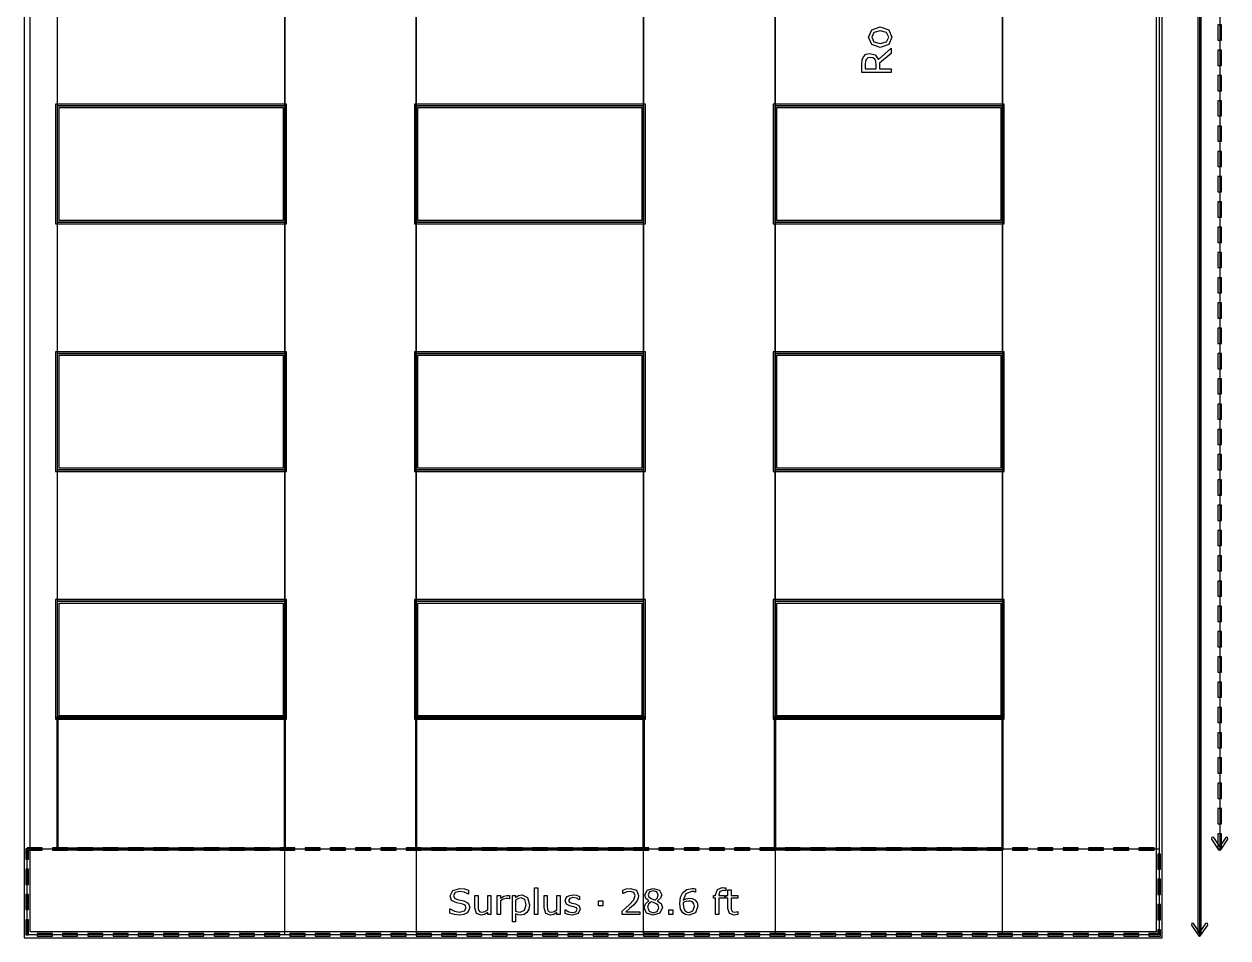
# Model space of a CAD drawing. Extents: x -1 to 182, y 89 to 480.
# Drawn here: x 94.6 to 157.6, y 190.1 to 237.9 of the extents above; entities that cross this region are included whole.
import ezdxf

# ---------------------------------------------------------------- set-up
doc = ezdxf.new("R2010")
doc.units = 0

msp = doc.modelspace()

# ---------------------------------------------------------------- linework, layer by layer
at = {"layer": 'Layer 1', "color": 7}
for points in [[(94.562067, 309.721697), (94.562067, 190.077473), (154.145953, 190.077473), (154.145953, 309.721697), (94.562067, 309.721697)], [(156.011469, 309.56305), (156.011469, 190.236117), (156.196471, 190.236117), (156.196471, 309.56305), (156.011469, 309.56305)], [(94.879361, 309.404403), (153.828659, 309.404403), (153.828659, 190.394761), (94.879361, 190.394761), (94.879361, 309.404403)], [(94.720714, 194.734028), (153.987306, 194.734028), (153.987306, 190.236117), (94.720714, 190.236117), (94.720714, 194.734028)], [(153.92116, 190.5007), (153.92116, 190.302263), (153.45814, 190.302263), (153.45814, 190.169971), (154.053452, 190.169971), (154.053452, 190.5007), (153.92116, 190.5007)]]:
    msp.add_lwpolyline(points, close=True, dxfattribs=at)
for points in [[(108.214447, 309.56305), (115.093605, 309.56305), (115.093605, 190.236117), (108.214447, 190.236117), (108.214447, 309.56305)], [(126.99984, 309.56305), (133.878998, 309.56305), (133.878998, 190.236117), (126.99984, 190.236117), (126.99984, 309.56305)], [(145.785233, 309.56305), (153.987306, 309.56305), (153.987306, 190.236117), (145.785233, 190.236117), (145.785233, 309.56305)], [(156.10397, 309.56305), (156.10397, 190.236117)], [(157.162302, 305.329722), (157.162302, 194.734028)], [(96.308212, 240.506887), (108.214447, 240.506887), (108.214447, 233.627729), (96.308212, 233.627729), (96.308212, 240.506887)], [(115.093605, 240.506887), (126.99984, 240.506887), (126.99984, 233.627729), (115.093605, 233.627729), (115.093605, 240.506887)], [(133.878998, 240.506887), (145.785233, 240.506887), (145.785233, 233.627729), (133.878998, 233.627729), (133.878998, 240.506887)], [(139.387601, 237.754738), (139.833053, 237.610042), (139.996348, 237.222471), (139.833053, 236.83283), (139.387601, 236.689172), (138.942152, 236.83283), (138.777819, 237.222471), (138.942152, 237.610042), (139.387601, 237.754738), (139.387601, 237.754738)], [(157.069801, 237.861057), (157.069801, 237.067308), (157.254803, 237.067308), (157.254803, 237.861057), (157.069801, 237.861057)], [(139.387601, 237.554234), (139.054806, 237.466384), (138.945253, 237.222471), (139.054806, 236.976491), (139.387601, 236.889676), (139.717298, 236.977525), (139.828918, 237.222471), (139.71833, 237.46535), (139.387601, 237.554234), (139.387601, 237.554234)], [(139.96431, 236.639563), (139.96431, 236.373945), (139.352462, 235.859249), (139.352462, 235.570893), (139.96431, 235.570893), (139.96431, 235.366257), (138.425387, 235.366257), (138.425387, 235.797236), (138.443987, 236.029781), (138.508064, 236.197212), (138.64139, 236.327437), (138.84396, 236.37498), (139.123013, 236.291263), (139.291478, 236.060787), (139.96431, 236.639563)], [(157.069801, 236.538142), (157.069801, 235.744393), (157.254803, 235.744393), (157.254803, 236.538142), (157.069801, 236.538142)], [(138.858435, 236.161038), (138.741648, 236.137278), (138.654831, 236.060798), (138.613489, 235.955377), (138.60108, 235.811717), (138.60108, 235.570904), (139.181922, 235.570904), (139.181922, 235.777609), (139.165386, 235.947109), (139.101306, 236.070098), (139.002088, 236.13831), (138.858427, 236.161038), (138.858435, 236.161038)], [(157.069801, 235.215227), (157.069801, 234.421478), (157.254803, 234.421478), (157.254803, 235.215227), (157.069801, 235.215227)], [(157.069801, 233.892312), (157.069801, 233.098563), (157.254803, 233.098563), (157.254803, 233.892312), (157.069801, 233.892312)], [(96.215711, 233.72023), (96.215711, 227.449819), (108.306948, 227.449819), (108.306948, 233.72023), (96.215711, 233.72023)], [(96.308212, 233.627729), (108.214447, 233.627729), (108.214447, 227.54232), (96.308212, 227.54232), (96.308212, 233.627729)], [(96.400713, 233.535228), (108.121946, 233.535228), (108.121946, 227.634821), (96.400713, 227.634821), (96.400713, 233.535228)], [(115.001104, 233.72023), (115.001104, 227.449819), (127.092341, 227.449819), (127.092341, 233.72023), (115.001104, 233.72023)], [(115.093605, 233.627729), (126.99984, 233.627729), (126.99984, 227.54232), (115.093605, 227.54232), (115.093605, 233.627729)], [(115.186106, 233.535228), (126.907339, 233.535228), (126.907339, 227.634821), (115.186106, 227.634821), (115.186106, 233.535228)], [(133.786497, 233.72023), (133.786497, 227.449819), (145.877734, 227.449819), (145.877734, 233.72023), (133.786497, 233.72023)], [(133.878998, 233.627729), (145.785233, 233.627729), (145.785233, 227.54232), (133.878998, 227.54232), (133.878998, 233.627729)], [(133.971499, 233.535228), (145.692732, 233.535228), (145.692732, 227.634821), (133.971499, 227.634821), (133.971499, 233.535228)], [(157.069801, 232.569397), (157.069801, 231.775648), (157.254803, 231.775648), (157.254803, 232.569397), (157.069801, 232.569397)], [(157.069801, 231.246482), (157.069801, 230.452733), (157.254803, 230.452733), (157.254803, 231.246482), (157.069801, 231.246482)], [(157.069801, 229.923567), (157.069801, 229.129818), (157.254803, 229.129818), (157.254803, 229.923567), (157.069801, 229.923567)], [(157.069801, 228.600652), (157.069801, 227.806903), (157.254803, 227.806903), (157.254803, 228.600652), (157.069801, 228.600652)], [(96.308212, 227.54232), (108.214447, 227.54232), (108.214447, 220.663162), (96.308212, 220.663162), (96.308212, 227.54232)], [(115.093605, 227.54232), (126.99984, 227.54232), (126.99984, 220.663162), (115.093605, 220.663162), (115.093605, 227.54232)], [(133.878998, 227.54232), (145.785233, 227.54232), (145.785233, 220.663162), (133.878998, 220.663162), (133.878998, 227.54232)], [(157.069801, 227.277737), (157.069801, 226.483988), (157.254803, 226.483988), (157.254803, 227.277737), (157.069801, 227.277737)], [(157.069801, 225.954822), (157.069801, 225.161073), (157.254803, 225.161073), (157.254803, 225.954822), (157.069801, 225.954822)], [(157.069801, 224.631907), (157.069801, 223.838158), (157.254803, 223.838158), (157.254803, 224.631907), (157.069801, 224.631907)], [(157.069801, 223.308992), (157.069801, 222.515243), (157.254803, 222.515243), (157.254803, 223.308992), (157.069801, 223.308992)], [(157.069801, 221.986077), (157.069801, 221.192328), (157.254803, 221.192328), (157.254803, 221.986077), (157.069801, 221.986077)], [(96.215711, 220.755663), (96.215711, 214.485255), (108.306948, 214.485255), (108.306948, 220.755663), (96.215711, 220.755663)], [(96.308212, 220.663162), (108.214447, 220.663162), (108.214447, 214.577753), (96.308212, 214.577753), (96.308212, 220.663162)], [(115.001104, 220.755663), (115.001104, 214.485255), (127.092341, 214.485255), (127.092341, 220.755663), (115.001104, 220.755663)], [(115.093605, 220.663162), (126.99984, 220.663162), (126.99984, 214.577753), (115.093605, 214.577753), (115.093605, 220.663162)], [(133.786497, 220.755663), (133.786497, 214.485255), (145.877734, 214.485255), (145.877734, 220.755663), (133.786497, 220.755663)], [(133.878998, 220.663162), (145.785233, 220.663162), (145.785233, 214.577753), (133.878998, 214.577753), (133.878998, 220.663162)], [(157.069801, 220.663162), (157.069801, 219.869413), (157.254803, 219.869413), (157.254803, 220.663162), (157.069801, 220.663162)], [(96.400713, 220.570661), (108.121946, 220.570661), (108.121946, 214.670251), (96.400713, 214.670251), (96.400713, 220.570661)], [(115.186106, 220.570661), (126.907339, 220.570661), (126.907339, 214.670251), (115.186106, 214.670251), (115.186106, 220.570661)], [(133.971499, 220.570661), (145.692732, 220.570661), (145.692732, 214.670251), (133.971499, 214.670251), (133.971499, 220.570661)], [(157.069801, 219.340247), (157.069801, 218.546498), (157.254803, 218.546498), (157.254803, 219.340247), (157.069801, 219.340247)], [(157.069801, 218.017332), (157.069801, 217.223583), (157.254803, 217.223583), (157.254803, 218.017332), (157.069801, 218.017332)], [(157.069801, 216.694417), (157.069801, 215.900668), (157.254803, 215.900668), (157.254803, 216.694417), (157.069801, 216.694417)], [(157.069801, 215.371502), (157.069801, 214.577753), (157.254803, 214.577753), (157.254803, 215.371502), (157.069801, 215.371502)], [(96.308212, 214.577753), (108.214447, 214.577753), (108.214447, 207.698595), (96.308212, 207.698595), (96.308212, 214.577753)], [(115.093605, 214.577753), (126.99984, 214.577753), (126.99984, 207.698595), (115.093605, 207.698595), (115.093605, 214.577753)], [(133.878998, 214.577753), (145.785233, 214.577753), (145.785233, 207.698595), (133.878998, 207.698595), (133.878998, 214.577753)], [(157.069801, 214.048587), (157.069801, 213.254838), (157.254803, 213.254838), (157.254803, 214.048587), (157.069801, 214.048587)], [(157.069801, 212.725672), (157.069801, 211.931923), (157.254803, 211.931923), (157.254803, 212.725672), (157.069801, 212.725672)], [(157.069801, 211.402757), (157.069801, 210.609008), (157.254803, 210.609008), (157.254803, 211.402757), (157.069801, 211.402757)], [(157.069801, 210.079842), (157.069801, 209.286093), (157.254803, 209.286093), (157.254803, 210.079842), (157.069801, 210.079842)], [(157.069801, 208.756927), (157.069801, 207.963178), (157.254803, 207.963178), (157.254803, 208.756927), (157.069801, 208.756927)], [(96.215711, 207.791093), (96.215711, 201.520688), (108.306948, 201.520688), (108.306948, 207.791093), (96.215711, 207.791093)], [(96.308212, 207.698595), (108.214447, 207.698595), (108.214447, 201.613186), (96.308212, 201.613186), (96.308212, 207.698595)], [(96.400713, 207.606097), (108.121946, 207.606097), (108.121946, 201.705684), (96.400713, 201.705684), (96.400713, 207.606097)], [(115.001104, 207.791093), (115.001104, 201.520688), (127.092341, 201.520688), (127.092341, 207.791093), (115.001104, 207.791093)], [(115.093605, 207.698595), (126.99984, 207.698595), (126.99984, 201.613186), (115.093605, 201.613186), (115.093605, 207.698595)], [(115.186106, 207.606097), (126.907339, 207.606097), (126.907339, 201.705684), (115.186106, 201.705684), (115.186106, 207.606097)], [(133.786497, 207.791093), (133.786497, 201.520688), (145.877734, 201.520688), (145.877734, 207.791093), (133.786497, 207.791093)], [(133.878998, 207.698595), (145.785233, 207.698595), (145.785233, 201.613186), (133.878998, 201.613186), (133.878998, 207.698595)], [(133.971499, 207.606097), (145.692732, 207.606097), (145.692732, 201.705684), (133.971499, 201.705684), (133.971499, 207.606097)], [(157.069801, 207.434012), (157.069801, 206.640263), (157.254803, 206.640263), (157.254803, 207.434012), (157.069801, 207.434012)], [(157.069801, 206.111097), (157.069801, 205.317348), (157.254803, 205.317348), (157.254803, 206.111097), (157.069801, 206.111097)], [(157.069801, 204.788182), (157.069801, 203.994433), (157.254803, 203.994433), (157.254803, 204.788182), (157.069801, 204.788182)], [(157.069801, 203.465267), (157.069801, 202.671518), (157.254803, 202.671518), (157.254803, 203.465267), (157.069801, 203.465267)], [(157.069801, 202.142352), (157.069801, 201.348603), (157.254803, 201.348603), (157.254803, 202.142352), (157.069801, 202.142352)], [(96.268421, 201.652979), (96.268421, 194.694235), (108.254238, 194.694235), (108.254238, 201.652979), (96.268421, 201.652979)], [(96.308212, 201.613186), (108.214447, 201.613186), (108.214447, 194.734028), (96.308212, 194.734028), (96.308212, 201.613186)], [(96.348003, 201.573393), (108.174656, 201.573393), (108.174656, 194.773821), (96.348003, 194.773821), (96.348003, 201.573393)], [(115.053814, 201.652979), (115.053814, 194.694235), (127.039631, 194.694235), (127.039631, 201.652979), (115.053814, 201.652979)], [(115.093605, 201.613186), (126.99984, 201.613186), (126.99984, 194.734028), (115.093605, 194.734028), (115.093605, 201.613186)], [(115.133396, 201.573393), (126.960049, 201.573393), (126.960049, 194.773821), (115.133396, 194.773821), (115.133396, 201.573393)], [(133.839207, 201.652979), (133.839207, 194.694235), (145.825024, 194.694235), (145.825024, 201.652979), (133.839207, 201.652979)], [(133.878998, 201.613186), (145.785233, 201.613186), (145.785233, 194.734028), (133.878998, 194.734028), (133.878998, 201.613186)], [(133.918789, 201.573393), (145.745442, 201.573393), (145.745442, 194.773821), (133.918789, 194.773821), (133.918789, 201.573393)], [(157.069801, 200.819437), (157.069801, 200.025688), (157.254803, 200.025688), (157.254803, 200.819437), (157.069801, 200.819437)], [(157.069801, 199.496522), (157.069801, 198.702773), (157.254803, 198.702773), (157.254803, 199.496522), (157.069801, 199.496522)], [(157.069801, 198.173607), (157.069801, 197.379858), (157.254803, 197.379858), (157.254803, 198.173607), (157.069801, 198.173607)], [(157.069801, 196.850692), (157.069801, 196.056943), (157.254803, 196.056943), (157.254803, 196.850692), (157.069801, 196.850692)], [(157.069801, 195.527777), (157.069801, 194.734028), (157.254803, 194.734028), (157.254803, 195.527777), (157.069801, 195.527777)], [(94.720714, 194.800174), (94.720714, 194.734028), (94.654568, 194.734028), (94.654568, 194.204862), (94.78686, 194.204862), (94.78686, 194.667882), (95.514463, 194.667882), (95.514463, 194.800174), (94.720714, 194.800174)], [(96.043629, 194.800174), (96.043629, 194.667882), (96.837378, 194.667882), (96.837378, 194.800174), (96.043629, 194.800174)], [(97.366544, 194.800174), (97.366544, 194.667882), (98.160293, 194.667882), (98.160293, 194.800174), (97.366544, 194.800174)], [(98.689459, 194.800174), (98.689459, 194.667882), (99.483208, 194.667882), (99.483208, 194.800174), (98.689459, 194.800174)], [(100.012374, 194.800174), (100.012374, 194.667882), (100.806123, 194.667882), (100.806123, 194.800174), (100.012374, 194.800174)], [(101.335289, 194.800174), (101.335289, 194.667882), (102.129038, 194.667882), (102.129038, 194.800174), (101.335289, 194.800174)], [(102.658204, 194.800174), (102.658204, 194.667882), (103.451953, 194.667882), (103.451953, 194.800174), (102.658204, 194.800174)], [(103.981119, 194.800174), (103.981119, 194.667882), (104.774868, 194.667882), (104.774868, 194.800174), (103.981119, 194.800174)], [(105.304034, 194.800174), (105.304034, 194.667882), (106.097783, 194.667882), (106.097783, 194.800174), (105.304034, 194.800174)], [(106.626949, 194.800174), (106.626949, 194.667882), (107.420698, 194.667882), (107.420698, 194.800174), (106.626949, 194.800174)], [(107.949864, 194.800174), (107.949864, 194.667882), (108.743613, 194.667882), (108.743613, 194.800174), (107.949864, 194.800174)], [(109.272779, 194.800174), (109.272779, 194.667882), (110.066528, 194.667882), (110.066528, 194.800174), (109.272779, 194.800174)], [(110.595694, 194.800174), (110.595694, 194.667882), (111.389443, 194.667882), (111.389443, 194.800174), (110.595694, 194.800174)], [(111.918609, 194.800174), (111.918609, 194.667882), (112.712358, 194.667882), (112.712358, 194.800174), (111.918609, 194.800174)], [(113.241524, 194.800174), (113.241524, 194.667882), (114.035273, 194.667882), (114.035273, 194.800174), (113.241524, 194.800174)], [(114.564439, 194.800174), (114.564439, 194.667882), (115.358188, 194.667882), (115.358188, 194.800174), (114.564439, 194.800174)], [(115.887354, 194.800174), (115.887354, 194.667882), (116.681103, 194.667882), (116.681103, 194.800174), (115.887354, 194.800174)], [(117.210269, 194.800174), (117.210269, 194.667882), (118.004018, 194.667882), (118.004018, 194.800174), (117.210269, 194.800174)], [(118.533184, 194.800174), (118.533184, 194.667882), (119.326933, 194.667882), (119.326933, 194.800174), (118.533184, 194.800174)], [(119.856099, 194.800174), (119.856099, 194.667882), (120.649848, 194.667882), (120.649848, 194.800174), (119.856099, 194.800174)], [(121.179014, 194.800174), (121.179014, 194.667882), (121.972763, 194.667882), (121.972763, 194.800174), (121.179014, 194.800174)], [(122.501929, 194.800174), (122.501929, 194.667882), (123.295678, 194.667882), (123.295678, 194.800174), (122.501929, 194.800174)], [(123.824844, 194.800174), (123.824844, 194.667882), (124.618593, 194.667882), (124.618593, 194.800174), (123.824844, 194.800174)], [(125.147759, 194.800174), (125.147759, 194.667882), (125.941508, 194.667882), (125.941508, 194.800174), (125.147759, 194.800174)], [(126.470674, 194.800174), (126.470674, 194.667882), (127.264423, 194.667882), (127.264423, 194.800174), (126.470674, 194.800174)], [(127.793589, 194.800174), (127.793589, 194.667882), (128.587338, 194.667882), (128.587338, 194.800174), (127.793589, 194.800174)], [(129.116504, 194.800174), (129.116504, 194.667882), (129.910253, 194.667882), (129.910253, 194.800174), (129.116504, 194.800174)], [(130.439419, 194.800174), (130.439419, 194.667882), (131.233168, 194.667882), (131.233168, 194.800174), (130.439419, 194.800174)], [(131.762334, 194.800174), (131.762334, 194.667882), (132.556083, 194.667882), (132.556083, 194.800174), (131.762334, 194.800174)], [(133.085249, 194.800174), (133.085249, 194.667882), (133.878998, 194.667882), (133.878998, 194.800174), (133.085249, 194.800174)], [(134.408164, 194.800174), (134.408164, 194.667882), (135.201913, 194.667882), (135.201913, 194.800174), (134.408164, 194.800174)], [(135.731079, 194.800174), (135.731079, 194.667882), (136.524828, 194.667882), (136.524828, 194.800174), (135.731079, 194.800174)], [(137.053994, 194.800174), (137.053994, 194.667882), (137.847743, 194.667882), (137.847743, 194.800174), (137.053994, 194.800174)], [(138.376909, 194.800174), (138.376909, 194.667882), (139.170658, 194.667882), (139.170658, 194.800174), (138.376909, 194.800174)], [(139.699824, 194.800174), (139.699824, 194.667882), (140.493573, 194.667882), (140.493573, 194.800174), (139.699824, 194.800174)], [(141.022739, 194.800174), (141.022739, 194.667882), (141.816488, 194.667882), (141.816488, 194.800174), (141.022739, 194.800174)], [(142.345654, 194.800174), (142.345654, 194.667882), (143.139403, 194.667882), (143.139403, 194.800174), (142.345654, 194.800174)], [(143.668569, 194.800174), (143.668569, 194.667882), (144.462318, 194.667882), (144.462318, 194.800174), (143.668569, 194.800174)], [(144.991484, 194.800174), (144.991484, 194.667882), (145.785233, 194.667882), (145.785233, 194.800174), (144.991484, 194.800174)], [(146.314399, 194.800174), (146.314399, 194.667882), (147.108148, 194.667882), (147.108148, 194.800174), (146.314399, 194.800174)], [(147.637314, 194.800174), (147.637314, 194.667882), (148.431063, 194.667882), (148.431063, 194.800174), (147.637314, 194.800174)], [(148.960229, 194.800174), (148.960229, 194.667882), (149.753978, 194.667882), (149.753978, 194.800174), (148.960229, 194.800174)], [(150.283144, 194.800174), (150.283144, 194.667882), (151.076893, 194.667882), (151.076893, 194.800174), (150.283144, 194.800174)], [(151.606059, 194.800174), (151.606059, 194.667882), (152.399808, 194.667882), (152.399808, 194.800174), (151.606059, 194.800174)], [(152.928974, 194.800174), (152.928974, 194.667882), (153.722723, 194.667882), (153.722723, 194.800174), (152.928974, 194.800174)], [(156.753542, 195.347437), (156.73391, 195.251314), (157.10443, 194.695267), (157.162307, 194.664211), (157.220185, 194.695267), (157.590704, 195.251314), (157.571072, 195.347437), (157.474954, 195.328387), (157.162313, 194.859678), (156.849671, 195.328387), (156.753553, 195.347437), (156.753542, 195.347437)], [(153.92116, 194.469445), (153.92116, 193.675696), (154.053452, 193.675696), (154.053452, 194.469445), (153.92116, 194.469445)], [(94.654568, 193.675696), (94.654568, 192.881947), (94.78686, 192.881947), (94.78686, 193.675696), (94.654568, 193.675696)], [(153.92116, 193.14653), (153.92116, 192.352781), (154.053452, 192.352781), (154.053452, 193.14653), (153.92116, 193.14653)], [(94.654568, 192.352781), (94.654568, 191.559032), (94.78686, 191.559032), (94.78686, 192.352781), (94.654568, 192.352781)], [(117.892525, 191.678782), (117.855449, 191.523234), (117.753259, 191.393033), (117.584149, 191.302598), (117.352638, 191.270028), (117.090379, 191.297174), (116.854349, 191.37766), (116.854349, 191.601921), (116.866996, 191.601921), (117.103028, 191.470794), (117.354432, 191.424677), (117.613073, 191.487065), (117.706219, 191.653462), (117.661907, 191.785515), (117.52897, 191.851529), (117.381563, 191.881373), (117.214262, 191.911218), (116.948385, 192.04052), (116.862475, 192.280179), (117.00536, 192.556907), (117.367998, 192.665412), (117.628448, 192.638293), (117.838254, 192.571379), (117.838254, 192.359766), (117.825581, 192.359766), (117.623011, 192.467372), (117.367082, 192.51079), (117.135572, 192.4511), (117.048757, 192.297351), (117.092164, 192.165324), (117.244998, 192.092061), (117.409587, 192.061316), (117.590454, 192.024248), (117.816537, 191.903969), (117.892502, 191.678782), (117.892525, 191.678782)], [(119.003957, 191.294449), (118.833941, 191.294449), (118.833941, 191.406579), (118.669352, 191.302598), (118.495719, 191.266403), (118.247929, 191.363188), (118.159304, 191.648937), (118.159304, 192.3046), (118.32932, 192.3046), (118.32932, 191.729423), (118.33657, 191.597397), (118.367317, 191.504263), (118.430618, 191.446373), (118.543661, 191.428381), (118.687452, 191.462724), (118.833954, 191.55046), (118.833954, 192.30468), (119.00397, 192.30468), (119.003957, 191.294449)], [(119.968883, 192.119207), (119.959834, 192.119207), (119.885679, 192.131907), (119.801576, 192.136405), (119.649648, 192.101136), (119.508569, 192.011601), (119.508569, 191.294449), (119.338556, 191.294449), (119.338556, 192.3046), (119.508569, 192.3046), (119.508569, 192.155376), (119.686724, 192.270231), (119.844984, 192.3046), (119.90919, 192.301955), (119.968878, 192.293753), (119.968883, 192.119207)], [(121.017912, 191.811735), (120.982643, 191.586549), (120.883168, 191.414728), (120.74209, 191.310721), (120.571172, 191.274552), (120.428286, 191.29175), (120.298966, 191.345117), (120.298966, 190.92189), (120.12895, 190.92189), (120.12895, 192.304627), (120.298966, 192.304627), (120.298966, 192.19882), (120.450895, 192.293779), (120.631761, 192.332646), (120.915722, 192.194296), (121.017912, 191.811762), (121.017912, 191.811735)], [(121.454707, 191.294475), (121.284691, 191.294475), (121.284691, 192.701634), (121.454707, 192.701634), (121.454707, 191.294475)], [(122.628537, 191.294475), (122.458522, 191.294475), (122.458522, 191.406606), (122.293932, 191.302625), (122.1203, 191.26643), (121.87251, 191.363214), (121.783885, 191.648964), (121.783885, 192.304627), (121.953901, 192.304627), (121.953901, 191.72945), (121.961124, 191.597423), (121.991874, 191.50429), (122.055175, 191.446399), (122.168218, 191.428407), (122.312009, 191.46275), (122.458511, 191.550486), (122.458511, 192.304706), (122.628527, 192.304706), (122.628537, 191.294475)], [(123.6848, 191.585676), (123.56995, 191.35869), (123.257954, 191.270054), (123.051764, 191.296248), (122.895316, 191.355039), (122.895316, 191.545856), (122.904365, 191.545856), (123.083422, 191.449098), (123.272429, 191.413829), (123.447871, 191.449997), (123.511173, 191.563953), (123.476809, 191.654388), (123.344777, 191.706828), (123.24982, 191.725878), (123.144014, 191.749426), (122.955006, 191.852534), (122.899843, 192.020729), (122.925164, 192.13831), (123.00384, 192.236867), (123.132256, 192.303807), (123.307698, 192.329207), (123.490374, 192.306453), (123.645015, 192.253086), (123.645015, 192.071318), (123.635966, 192.071318), (123.477708, 192.151804), (123.295032, 192.185274), (123.137677, 192.149105), (123.073471, 192.043298), (123.112356, 191.949239), (123.235345, 191.897698), (123.34025, 191.876002), (123.437918, 191.856159), (123.620594, 191.762999), (123.6848, 191.585755), (123.6848, 191.585676)], [(126.79391, 191.294475), (125.882339, 191.294475), (125.882339, 191.483494), (126.072249, 191.646265), (126.250403, 191.808137), (126.488245, 192.074916), (126.552451, 192.289255), (126.482818, 192.452926), (126.290194, 192.512616), (126.11204, 192.48367), (125.924842, 192.395061), (125.915793, 192.395061), (125.915793, 192.584953), (126.086714, 192.642843), (126.29471, 192.669037), (126.619367, 192.568654), (126.736932, 192.29825), (126.717035, 192.154476), (126.660063, 192.028773), (126.576864, 191.918442), (126.462014, 191.798162), (126.262153, 191.613668), (126.069532, 191.449098), (126.793904, 191.449098), (126.79391, 191.294475)], [(127.981303, 191.669786), (127.844749, 191.379486), (127.50291, 191.263731), (127.153835, 191.376761), (127.024515, 191.666162), (127.089629, 191.868726), (127.273207, 192.013427), (127.273207, 192.018983), (127.112235, 192.145586), (127.060689, 192.317406), (127.185487, 192.570639), (127.50291, 192.671921), (127.824852, 192.575137), (127.945129, 192.32918), (127.888156, 192.149211), (127.720855, 192.011734), (127.720855, 192.006442), (127.914382, 191.872616), (127.981303, 191.670051), (127.981303, 191.669786)], [(127.766975, 192.327222), (127.691915, 192.480971), (127.502005, 192.538836), (127.314808, 192.48457), (127.24246, 192.33807), (127.278634, 192.22504), (127.389867, 192.140929), (127.485728, 192.098437), (127.608717, 192.055019), (127.732611, 192.178924), (127.766975, 192.327222), (127.766975, 192.327222)], [(129.842427, 191.731276), (129.706778, 191.395758), (129.37579, 191.26643), (129.194924, 191.297201), (129.051133, 191.388535), (128.930857, 191.587475), (128.889256, 191.885924), (128.92724, 192.203345), (129.050229, 192.449301), (129.255513, 192.608474), (129.548518, 192.666365), (129.638047, 192.661867), (129.7113, 192.645463), (129.7113, 192.472743), (129.702251, 192.472743), (129.625382, 192.498143), (129.521382, 192.510843), (129.211196, 192.388738), (129.076449, 192.06047), (129.225666, 192.130108), (129.396584, 192.15445), (129.547608, 192.138045), (129.682354, 192.074731), (129.801726, 191.935454), (129.842422, 191.73109), (129.842427, 191.731276)], [(131.30474, 192.537142), (131.295692, 192.537142), (131.222439, 192.553547), (131.142858, 192.562542), (130.983695, 192.5137), (130.934861, 192.339181), (130.934861, 192.304812), (131.241431, 192.304812), (131.241431, 192.161911), (130.940288, 192.161911), (130.940288, 191.294449), (130.770272, 191.294449), (130.770272, 192.161699), (130.655422, 192.161699), (130.655422, 192.3046), (130.770272, 192.3046), (130.770272, 192.338044), (130.859802, 192.613872), (131.118442, 192.71063), (131.220632, 192.705338), (131.304735, 192.692638), (131.30474, 192.537142)], [(131.936871, 191.30363), (131.831967, 191.282728), (131.731587, 191.274526), (131.49646, 191.357737), (131.415974, 191.624516), (131.415974, 192.161673), (131.301123, 192.161673), (131.301123, 192.304574), (131.415974, 192.304574), (131.415974, 192.594848), (131.585989, 192.594848), (131.585989, 192.304574), (131.936871, 192.304574), (131.936871, 192.161673), (131.585989, 192.161673), (131.585989, 191.701378), (131.589614, 191.576574), (131.614935, 191.493389), (131.669195, 191.440023), (131.775907, 191.423618), (131.862722, 191.43526), (131.927836, 191.456162), (131.936885, 191.456162), (131.936871, 191.30363)], [(120.842472, 191.807237), (120.780073, 192.08034), (120.588354, 192.170774), (120.440946, 192.13913), (120.298966, 192.055919), (120.298966, 191.483494), (120.42286, 191.439176), (120.541327, 191.427534), (120.762891, 191.523393), (120.842472, 191.80737), (120.842472, 191.807237)], [(124.856821, 191.756596), (124.640686, 191.756596), (124.640686, 192.012527), (124.856821, 192.012527), (124.856821, 191.756596)], [(127.79501, 191.652589), (127.757931, 191.785542), (127.615048, 191.886824), (127.521899, 191.923892), (127.387155, 191.971834), (127.256025, 191.851555), (127.207191, 191.679735), (127.291294, 191.478043), (127.504717, 191.398483), (127.715429, 191.466296), (127.79501, 191.652589), (127.79501, 191.652589)], [(129.658846, 191.724132), (129.633526, 191.863408), (129.552135, 191.959267), (129.459893, 191.997261), (129.354086, 192.006257), (129.211201, 191.988265), (129.075549, 191.9322), (129.07285, 191.893306), (129.072057, 191.847189), (129.100997, 191.621103), (129.182388, 191.490875), (129.271915, 191.432085), (129.377724, 191.414093), (129.583911, 191.49368), (129.658971, 191.724264), (129.658846, 191.724132)], [(153.92116, 191.823615), (153.92116, 191.029866), (154.053452, 191.029866), (154.053452, 191.823615), (153.92116, 191.823615)], [(94.654568, 191.029866), (94.654568, 190.236117), (94.78686, 190.236117), (94.78686, 191.029866), (94.654568, 191.029866)], [(128.536567, 191.294475), (128.320429, 191.294475), (128.320429, 191.552206), (128.536567, 191.552206), (128.536567, 191.294475)], [(155.69521, 190.849526), (155.675578, 190.753403), (156.046098, 190.197356), (156.103975, 190.1663), (156.161853, 190.197356), (156.532372, 190.753403), (156.51274, 190.849526), (156.416622, 190.830476), (156.103981, 190.361767), (155.791339, 190.830476), (155.695221, 190.849526), (155.69521, 190.849526)], [(95.24988, 190.302263), (95.24988, 190.169971), (96.043629, 190.169971), (96.043629, 190.302263), (95.24988, 190.302263)], [(96.572795, 190.302263), (96.572795, 190.169971), (97.366544, 190.169971), (97.366544, 190.302263), (96.572795, 190.302263)], [(97.89571, 190.302263), (97.89571, 190.169971), (98.689459, 190.169971), (98.689459, 190.302263), (97.89571, 190.302263)], [(99.218625, 190.302263), (99.218625, 190.169971), (100.012374, 190.169971), (100.012374, 190.302263), (99.218625, 190.302263)], [(100.54154, 190.302263), (100.54154, 190.169971), (101.335289, 190.169971), (101.335289, 190.302263), (100.54154, 190.302263)], [(101.864455, 190.302263), (101.864455, 190.169971), (102.658204, 190.169971), (102.658204, 190.302263), (101.864455, 190.302263)], [(103.18737, 190.302263), (103.18737, 190.169971), (103.981119, 190.169971), (103.981119, 190.302263), (103.18737, 190.302263)], [(104.510285, 190.302263), (104.510285, 190.169971), (105.304034, 190.169971), (105.304034, 190.302263), (104.510285, 190.302263)], [(105.8332, 190.302263), (105.8332, 190.169971), (106.626949, 190.169971), (106.626949, 190.302263), (105.8332, 190.302263)], [(107.156115, 190.302263), (107.156115, 190.169971), (107.949864, 190.169971), (107.949864, 190.302263), (107.156115, 190.302263)], [(108.47903, 190.302263), (108.47903, 190.169971), (109.272779, 190.169971), (109.272779, 190.302263), (108.47903, 190.302263)], [(109.801945, 190.302263), (109.801945, 190.169971), (110.595694, 190.169971), (110.595694, 190.302263), (109.801945, 190.302263)], [(111.12486, 190.302263), (111.12486, 190.169971), (111.918609, 190.169971), (111.918609, 190.302263), (111.12486, 190.302263)], [(112.447775, 190.302263), (112.447775, 190.169971), (113.241524, 190.169971), (113.241524, 190.302263), (112.447775, 190.302263)], [(113.77069, 190.302263), (113.77069, 190.169971), (114.564439, 190.169971), (114.564439, 190.302263), (113.77069, 190.302263)], [(115.093605, 190.302263), (115.093605, 190.169971), (115.887354, 190.169971), (115.887354, 190.302263), (115.093605, 190.302263)], [(116.41652, 190.302263), (116.41652, 190.169971), (117.210269, 190.169971), (117.210269, 190.302263), (116.41652, 190.302263)], [(117.739435, 190.302263), (117.739435, 190.169971), (118.533184, 190.169971), (118.533184, 190.302263), (117.739435, 190.302263)], [(119.06235, 190.302263), (119.06235, 190.169971), (119.856099, 190.169971), (119.856099, 190.302263), (119.06235, 190.302263)], [(120.385265, 190.302263), (120.385265, 190.169971), (121.179014, 190.169971), (121.179014, 190.302263), (120.385265, 190.302263)], [(121.70818, 190.302263), (121.70818, 190.169971), (122.501929, 190.169971), (122.501929, 190.302263), (121.70818, 190.302263)], [(123.031095, 190.302263), (123.031095, 190.169971), (123.824844, 190.169971), (123.824844, 190.302263), (123.031095, 190.302263)], [(124.35401, 190.302263), (124.35401, 190.169971), (125.147759, 190.169971), (125.147759, 190.302263), (124.35401, 190.302263)], [(125.676925, 190.302263), (125.676925, 190.169971), (126.470674, 190.169971), (126.470674, 190.302263), (125.676925, 190.302263)], [(126.99984, 190.302263), (126.99984, 190.169971), (127.793589, 190.169971), (127.793589, 190.302263), (126.99984, 190.302263)], [(128.322755, 190.302263), (128.322755, 190.169971), (129.116504, 190.169971), (129.116504, 190.302263), (128.322755, 190.302263)], [(129.64567, 190.302263), (129.64567, 190.169971), (130.439419, 190.169971), (130.439419, 190.302263), (129.64567, 190.302263)], [(130.968585, 190.302263), (130.968585, 190.169971), (131.762334, 190.169971), (131.762334, 190.302263), (130.968585, 190.302263)], [(132.2915, 190.302263), (132.2915, 190.169971), (133.085249, 190.169971), (133.085249, 190.302263), (132.2915, 190.302263)], [(133.614415, 190.302263), (133.614415, 190.169971), (134.408164, 190.169971), (134.408164, 190.302263), (133.614415, 190.302263)], [(134.93733, 190.302263), (134.93733, 190.169971), (135.731079, 190.169971), (135.731079, 190.302263), (134.93733, 190.302263)], [(136.260245, 190.302263), (136.260245, 190.169971), (137.053994, 190.169971), (137.053994, 190.302263), (136.260245, 190.302263)], [(137.58316, 190.302263), (137.58316, 190.169971), (138.376909, 190.169971), (138.376909, 190.302263), (137.58316, 190.302263)], [(138.906075, 190.302263), (138.906075, 190.169971), (139.699824, 190.169971), (139.699824, 190.302263), (138.906075, 190.302263)], [(140.22899, 190.302263), (140.22899, 190.169971), (141.022739, 190.169971), (141.022739, 190.302263), (140.22899, 190.302263)], [(141.551905, 190.302263), (141.551905, 190.169971), (142.345654, 190.169971), (142.345654, 190.302263), (141.551905, 190.302263)], [(142.87482, 190.302263), (142.87482, 190.169971), (143.668569, 190.169971), (143.668569, 190.302263), (142.87482, 190.302263)], [(144.197735, 190.302263), (144.197735, 190.169971), (144.991484, 190.169971), (144.991484, 190.302263), (144.197735, 190.302263)], [(145.52065, 190.302263), (145.52065, 190.169971), (146.314399, 190.169971), (146.314399, 190.302263), (145.52065, 190.302263)], [(146.843565, 190.302263), (146.843565, 190.169971), (147.637314, 190.169971), (147.637314, 190.302263), (146.843565, 190.302263)], [(148.16648, 190.302263), (148.16648, 190.169971), (148.960229, 190.169971), (148.960229, 190.302263), (148.16648, 190.302263)], [(149.489395, 190.302263), (149.489395, 190.169971), (150.283144, 190.169971), (150.283144, 190.302263), (149.489395, 190.302263)], [(150.81231, 190.302263), (150.81231, 190.169971), (151.606059, 190.169971), (151.606059, 190.302263), (150.81231, 190.302263)], [(152.135225, 190.302263), (152.135225, 190.169971), (152.928974, 190.169971), (152.928974, 190.302263), (152.135225, 190.302263)]]:
    msp.add_lwpolyline(points, dxfattribs=at)

doc.saveas('drawing.dxf')
